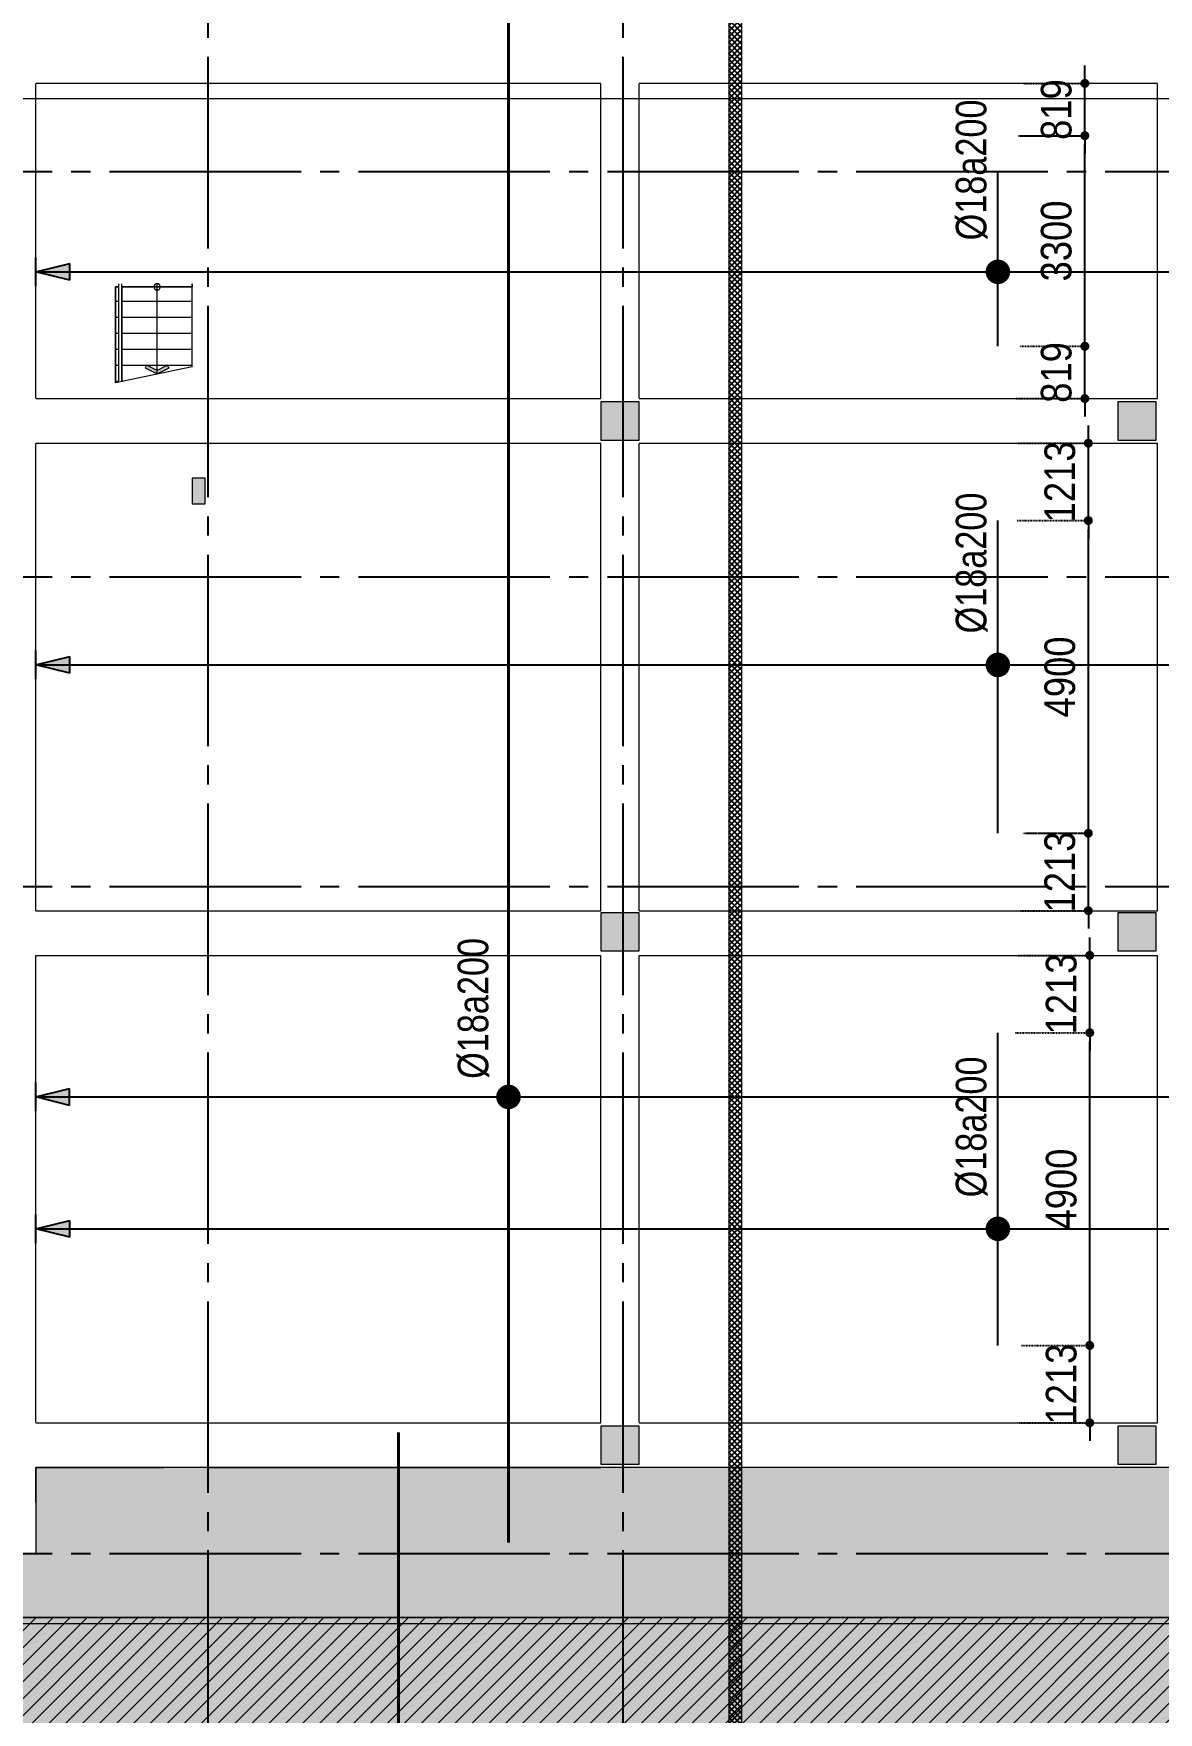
# Model space of a CAD drawing. Header units: millimetres. Extents: x -3819597 to -2591384, y 582389 to 820195.
# Drawn here: x -2714594 to -2696969, y 738094 to 764400 of the extents above; entities that cross this region are included whole.
import ezdxf
from ezdxf.enums import TextEntityAlignment as Align
from ezdxf.xclip import XClip

# ---------------------------------------------------------------- set-up
doc = ezdxf.new("R2010")
doc.units = ezdxf.units.MM
doc.header["$MEASUREMENT"] = 0
doc.header["$XCLIPFRAME"] = 0
for name, pattern in [('CENTER', [2, 1.25, -0.25, 0.25, -0.25]), ('CHG_XX_Damsan_Ham 2$0$CHG_XX_Damsan_Ham 2$0$HIDDEN', [0.375, 0.25, -0.125]), ('CHG_XX_Damsan_Ham 2$0$MB Ham 2$0$Hidden21', [3, 2, -1]), ('CHG_XX_Luoi truc$0$MB_Luoi truc$0$Center101', [13, 10, -1, 1, -1]), ('DOT2', [0.125, 0, -0.125]), ('HIDDEN', [0.375, 0.25, -0.125])]:
    doc.linetypes.add(name, pattern=pattern)
doc.layers.get('0').update_dxf_attribs({"lineweight": 9})
doc.layers.get('Defpoints').update_dxf_attribs({"color": 10, "lineweight": 0})
for name, color, linetype in [('02HN. TEXT B', 1, 'Continuous'), ('08HN. SSS X', 6, 'Continuous'), ('12HN. GRID', 1, 'CENTER'), ("CHG_XX_Damsan_Ham 2$0$CHG_XX_Damsan_Ham 2$0$'S_General_Hatch_8", 8, 'Continuous'), ('CHG_XX_Damsan_Ham 2$0$MB Ham 2$0$Staircase', 30, 'Continuous'), ('CHG_XX_Damsan_Ham 2$0$MB Ham 2$0$Staircase Hidden', 34, 'CHG_XX_Damsan_Ham 2$0$MB Ham 2$0$Hidden21'), ('CHG_XX_Luoi truc$0$Grid', 34, 'Continuous'), ('CHG_XX_Luoi truc$0$Grid Line', 8, 'CHG_XX_Luoi truc$0$MB_Luoi truc$0$Center101'), ('dim', 51, 'Continuous')]:
    doc.layers.add(name, color=color, linetype=linetype)
for name, color, linetype, lineweight, plot in [('CHG_XX_Cot_Ham 2$0$NS-Column-H2', 90, 'Continuous', 13, False), ('CHG_XX_Cot_Ham 2$0$NS-Column-H2 @ 1', 90, 'Continuous', 13, False), ('CHG_XX_Cot_Ham 2$0$NS-Column-H2 @ 150', 90, 'Continuous', 13, False)]:
    doc.layers.add(name, color=color, linetype=linetype, lineweight=lineweight, plot=plot)
for name, color, linetype, lineweight in [('CHG_XX_Cot_Ham 2$0$NS-Pier-H2', 150, 'Continuous', 13), ("CHG_XX_Damsan_Ham 2$0$CHG_XX_Damsan_Ham 2$0$'S_General_Hidden_1 Thin", 1, 'CHG_XX_Damsan_Ham 2$0$CHG_XX_Damsan_Ham 2$0$HIDDEN', 18), ('CHG_XX_Damsan_Ham 2$0$CHG_XX_Damsan_Ham 2$0$DBAO', 3, 'Continuous', 13), ('CHG_XX_Damsan_Ham 2$0$CHG_XX_Damsan_Ham 2$0$DTE-MEP-H-SLAB TEXT', 3, 'Continuous', 0), ('CHG_XX_Damsan_Ham 2$0$CHG_XX_Damsan_Ham 2$0$HATCH', 154, 'Continuous', 9), ('CHG_XX_Damsan_Ham 2$0$CHG_XX_Damsan_Ham 2$0$mach ngung thi cong', 6, 'Continuous', 13), ('CHG_XX_Damsan_Ham 2$0$CHG_XX_Damsan_Ham 2$0$Start hatch', 8, 'Continuous', 25), ('CHG_XX_Damsan_Ham 2$0$HATCH', 57, 'Continuous', 9), ('CHG_XX_Damsan_Ham 2$0$mach ngung thi cong', 6, 'Continuous', 13), ('CHG_XX_Damsan_Ham 2$0$tam cap ram', 8, 'Continuous', 5), ('thep chay suot', 5, 'HIDDEN', 40)]:
    doc.layers.add(name, color=color, linetype=linetype, lineweight=lineweight)
doc.styles.add('[HN042014]STYLE', font='arial.ttf', dxfattribs={"width": 0.8})
doc.styles.add('CHG_XX_Luoi truc$0$MB_Luoi truc$0$Grid A-F$0$VNI-HelveCB', font='VHELVCB_0.TTF')
doc.styles.add('MB_Luoi truc$0$Arial_C', font='arial.ttf', dxfattribs={"width": 0.85})
doc.dimstyles.new('200', dxfattribs={"dimscale": 200, "dimtxt": 2.4, "dimasz": 0.7, "dimexe": 0.0003, "dimexo": 0, "dimgap": 1, "dimtad": 1, "dimdec": 0, "dimzin": 12, "dimdsep": 46, "dimtxsty": 'MB_Luoi truc$0$Arial_C', "dimblk": 'MB_Luoi truc$0$_Dot', "dimcen": 0.5, "dimclrd": 256, "dimclre": 8, "dimclrt": 1, "dimadec": 0, "dimazin": 0, "dimtfac": 1, "dimtdec": 0, "dimtix": 1, "dimtmove": 2, "dimatfit": 3, "dimldrblk": 'MB_Luoi truc$0$HTT Arrow 30', "dimfxl": 1, "dimtolj": 1, "dimtzin": 0, "dimlwe": -1, "dimarcsym": 0})

# ---------------------------------------------------------------- blocks, each defined once
blk = doc.blocks.new('*U203')
at = {"layer": '12HN. GRID', "linetype": 'Continuous'}
h = blk.add_hatch(color=256, dxfattribs=at)
h.dxf.hatch_style = 1
h.paths.add_polyline_path([(-44, 4848.1), (44, 4848.1), (0, 5024.1)])
h = blk.add_hatch(color=256, dxfattribs=at)
h.dxf.hatch_style = 1
h.paths.add_polyline_path([(0, -3275.9), (44, -3099.9), (-44, -3099.9)])
at = {"layer": '08HN. SSS X', "linetype": 'ByBlock', "ltscale": 10}
for p, q in [((-388.8, 0), (521.5, 0)), ((-388.8, 0), (-388.8, 0)), ((521.5, 0), (521.5, 0))]:
    blk.add_line(p, q, dxfattribs=at)
at = {"layer": '12HN. GRID', "linetype": 'Continuous'}
for p, q in [((-75, 5024.1), (75, 5024.1)), ((-44, 4848.1), (0, 5024.1)), ((0, 5024.1), (0, -3275.9)), ((0, 5024.1), (44, 4848.1)), ((-44, 4848.1), (44, 4848.1)), ((-44, -3099.9), (44, -3099.9)), ((-44, -3099.9), (0, -3275.9)), ((0, -3275.9), (44, -3099.9)), ((-75, -3275.9), (75, -3275.9))]:
    blk.add_line(p, q, dxfattribs=at)
at = {"layer": '12HN. GRID', "linetype": 'Continuous', "const_width": 64, "flags": 128}
blk.add_lwpolyline([(-32, 0, 1), (32, 0, 1)], format="xyb", close=True, dxfattribs=at)
at = {"layer": '02HN. TEXT B', "linetype": 'ByBlock', "style": '[HN042014]STYLE', "width": 0.8, "flags": 8}
blk.add_attdef('1', text='', height=160, dxfattribs=at).set_placement((164.4, 140), align=Align.MIDDLE_LEFT)
blk.add_attdef('0', text='', height=160, dxfattribs=at).set_placement((1102.5, 160), align=Align.MIDDLE_CENTER)
at = {"layer": 'Defpoints', "color": 9, "linetype": 'ByBlock', "style": '[HN042014]STYLE', "width": 0.8, "flags": 9}
for tag, p in [('2', (1306.4, 2692.1)), ('3', (1306.4, 2287.3)), ('4', (1306.4, 1882.6)), ('5', (1306.4, 1492.1))]:
    blk.add_attdef(tag, text='', height=250, dxfattribs=at).set_placement(p, align=Align.MIDDLE_CENTER)
blk = doc.blocks.new('*U204')
at = {"layer": '12HN. GRID', "linetype": 'Continuous'}
h = blk.add_hatch(color=256, dxfattribs=at)
h.dxf.hatch_style = 1
h.paths.add_polyline_path([(-44, 4848.1), (44, 4848.1), (0, 5024.1)])
h = blk.add_hatch(color=256, dxfattribs=at)
h.dxf.hatch_style = 1
h.paths.add_polyline_path([(0, -3275.9), (44, -3099.9), (-44, -3099.9)])
at = {"layer": '08HN. SSS X', "linetype": 'ByBlock', "ltscale": 10}
for p, q in [((-609.2, 0), (1024.1, 0)), ((-609.2, 0), (-609.2, 0)), ((1024.1, 0), (1024.1, 0))]:
    blk.add_line(p, q, dxfattribs=at)
at = {"layer": '12HN. GRID', "linetype": 'Continuous'}
for p, q in [((-75, 5024.1), (75, 5024.1)), ((-44, 4848.1), (0, 5024.1)), ((0, 5024.1), (0, -3275.9)), ((0, 5024.1), (44, 4848.1)), ((-44, 4848.1), (44, 4848.1)), ((-44, -3099.9), (44, -3099.9)), ((-44, -3099.9), (0, -3275.9)), ((0, -3275.9), (44, -3099.9)), ((-75, -3275.9), (75, -3275.9))]:
    blk.add_line(p, q, dxfattribs=at)
at = {"layer": '12HN. GRID', "linetype": 'Continuous', "const_width": 64, "flags": 128}
blk.add_lwpolyline([(-32, 0, 1), (32, 0, 1)], format="xyb", close=True, dxfattribs=at)
at = {"layer": '02HN. TEXT B', "linetype": 'ByBlock', "style": '[HN042014]STYLE', "width": 0.8, "flags": 8}
blk.add_attdef('1', text='', height=160, dxfattribs=at).set_placement((164.4, 140), align=Align.MIDDLE_LEFT)
blk.add_attdef('0', text='', height=160, dxfattribs=at).set_placement((1102.5, 160), align=Align.MIDDLE_CENTER)
at = {"layer": 'Defpoints', "color": 9, "linetype": 'ByBlock', "style": '[HN042014]STYLE', "width": 0.8, "flags": 9}
for tag, p in [('2', (939.7, 2692.1)), ('3', (939.7, 2287.3)), ('4', (939.7, 1882.6)), ('5', (939.7, 1492.1))]:
    blk.add_attdef(tag, text='', height=250, dxfattribs=at).set_placement(p, align=Align.MIDDLE_CENTER)
blk = doc.blocks.new('*U718')
at = {"layer": 'thep chay suot', "linetype": 'HIDDEN', "ltscale": 10}
blk.add_line((-12340.4, 0), (3893.3, 0), dxfattribs=at)
at = {"layer": 'thep chay suot', "linetype": 'ByBlock', "ltscale": 0.001}
blk.add_line((3893.3, 0), (3893.3, 0), dxfattribs=at)
at = {"layer": '02HN. TEXT B', "linetype": 'ByBlock', "style": '[HN042014]STYLE', "width": 0.8, "flags": 8}
blk.add_attdef('1', text='', height=160, dxfattribs=at).set_placement((116, 185.3), align=Align.MIDDLE_LEFT)
blk.add_attdef('0', text='', height=160, dxfattribs=at).set_placement((-351.3, 10.6), align=Align.MIDDLE_CENTER)
at = {"layer": 'Defpoints', "color": 9, "linetype": 'ByBlock', "style": '[HN042014]STYLE', "width": 0.8, "flags": 9}
for tag, p in [('2', (-7831.9, 6469.7)), ('3', (-7831.9, 6064.9)), ('4', (-7831.9, 5660.1)), ('5', (-7831.9, 5269.7))]:
    blk.add_attdef(tag, text='', height=250, dxfattribs=at).set_placement(p, align=Align.MIDDLE_CENTER)
blk = doc.blocks.new('*U1036')
at = {"layer": 'CHG_XX_Cot_Ham 2$0$NS-Column-H2 @ 1'}
h = blk.add_hatch(color=256, dxfattribs=at)
h.dxf.hatch_style = 1
h.paths.add_polyline_path([(-300, -300), (-300, 300), (300, 300), (300, -300)])
at = {"layer": 'CHG_XX_Cot_Ham 2$0$NS-Column-H2 @ 150'}
h = blk.add_hatch(color=256, dxfattribs=at)
h.dxf.hatch_style = 1
h.paths.add_polyline_path([(-300, -300), (-300, 300), (300, 300), (300, -300)])
blk = doc.blocks.new('CHG_XX_Cot_Ham 2$0$HoBoi_C600x600')
at = {"layer": 'CHG_XX_Cot_Ham 2$0$NS-Column-H2'}
blk.add_lwpolyline([(300, -300), (300, 300), (-300, 300), (-300, -300)], close=True, dxfattribs=at)
blk.add_blockref('*U1036', (0, 0), dxfattribs=at)
blk = doc.blocks.new('*U1034')
at = {"layer": 'CHG_XX_Luoi truc$0$Grid Line'}
blk.add_line((0, 0), (0, 608), dxfattribs=at)
at = {"layer": 'CHG_XX_Luoi truc$0$Grid', "lineweight": -2, "style": 'CHG_XX_Luoi truc$0$MB_Luoi truc$0$Grid A-F$0$VNI-HelveCB'}
for tag, p in [('GRIDSUB', (0, 617)), ('GRID', (0, -9))]:
    blk.add_attdef(tag, text='', height=5, dxfattribs=at).set_placement(p, align=Align.MIDDLE)
blk = doc.blocks.new('*U1029')
at = {"layer": 'CHG_XX_Luoi truc$0$Grid Line'}
blk.add_line((0, 0), (0, 608), dxfattribs=at)
at = {"layer": 'CHG_XX_Luoi truc$0$Grid', "lineweight": -2, "style": 'CHG_XX_Luoi truc$0$MB_Luoi truc$0$Grid A-F$0$VNI-HelveCB'}
for tag, p in [('GRIDSUB', (0, 617)), ('GRID', (0, -9))]:
    blk.add_attdef(tag, text='', height=5, dxfattribs=at).set_placement(p, align=Align.MIDDLE)
blk = doc.blocks.new('*U1031')
at = {"layer": 'CHG_XX_Luoi truc$0$Grid Line'}
blk.add_line((0, 0), (0, 438), dxfattribs=at)
at = {"layer": 'CHG_XX_Luoi truc$0$Grid', "lineweight": -2, "style": 'CHG_XX_Luoi truc$0$MB_Luoi truc$0$Grid A-F$0$VNI-HelveCB'}
for tag, p in [('GRIDSUB', (0, 447)), ('GRID', (0, -9))]:
    blk.add_attdef(tag, text='', height=5, dxfattribs=at).set_placement(p, align=Align.MIDDLE)
blk = doc.blocks.new('CHG_XX_Luoi truc')
at = {"layer": 'CHG_XX_Luoi truc$0$Grid', "xscale": 300, "yscale": 300, "zscale": 300}
for name, p in [('*U1029', (54650, -12747)), ('*U1034', (61150, -12747))]:
    blk.add_blockref(name, p, dxfattribs=at)
at = {"layer": 'CHG_XX_Luoi truc$0$Grid', "xscale": 300.0000000000013, "yscale": 300.0000000000013, "zscale": 300.0000000000013, "rotation": 90}
for p in [(110703, 152250), (110703, 145900), (110703, 141050), (110703, 130600)]:
    blk.add_blockref('*U1031', p, dxfattribs=at)
blk = doc.blocks.new('CHG_XX_Cot_Ham 2')
at = {"layer": 'CHG_XX_Cot_Ham 2$0$NS-Column-H2'}
h = blk.add_hatch(color=256, dxfattribs=at)
h.dxf.hatch_style = 1
h.paths.add_polyline_path([(54400, 147050), (54600, 147050), (54600, 147450), (54400, 147450)])
at = {"layer": 'CHG_XX_Cot_Ham 2$0$NS-Pier-H2'}
h = blk.add_hatch(color=256, dxfattribs=at)
h.dxf.hatch_style = 1
h.paths.add_polyline_path([(99639.2, 163400), (-10900, 163400), (-10900, 85450), (-300, 85450), (-300, 84050), (32350, 84050), (32350, -9000), (103575.5, -9000), (106050, -6022), (106050, 158254.3)])
h.paths.add_polyline_path([(99533.7, 163100), (105750, 158110.4), (105750, 90450), (105650, 90450), (105750, 90450), (105750, 13850), (105750, 13722.3), (105750, -5913.6), (103434.7, -8700), (93599.8, -8700), (93299.8, -8700), (32650, -8700), (32650, 84350), (0, 84350), (0, 85750), (-10600, 85750), (-10600, 163100), (93600, 163100)], flags=16)
at = {"layer": 'CHG_XX_Cot_Ham 2$0$NS-Column-H2'}
blk.add_lwpolyline([(54400, 147050), (54600, 147050), (54600, 147450), (54400, 147450)], close=True, dxfattribs=at)
for p in [(61100, 148350), (69200, 148350), (61100, 140344.1), (69200, 140344.1), (61100, 132300), (69200, 132300)]:
    blk.add_blockref('CHG_XX_Cot_Ham 2$0$HoBoi_C600x600', p, dxfattribs=at)
at = {"layer": 'CHG_XX_Cot_Ham 2$0$NS-Pier-H2'}
blk.add_blockref('CHG_XX_Luoi truc', (0, 0), dxfattribs=at)
blk = doc.blocks.new('CHG_XX_Damsan_Ham 2$0$CHG_XX_Damsan_Ham 2$0$sdfsgdh')
at = {"layer": 'CHG_XX_Damsan_Ham 2$0$CHG_XX_Damsan_Ham 2$0$Start hatch', "ltscale": 0.5}
h = blk.add_hatch(dxfattribs=at)
h.set_pattern_fill('ANSI37', color=256, scale=500)
h.set_pattern_definition([(45, (170555.19, -8650), (-44.194174, 44.194174), []), (135, (170555.19, -8650), (-44.194174, -44.194174), [])])
h.paths.add_polyline_path([(73704, 200), (73504, 200), (73504, -38921), (73704, -38921)])
at = {"layer": 'CHG_XX_Damsan_Ham 2$0$CHG_XX_Damsan_Ham 2$0$DTE-MEP-H-SLAB TEXT', "color": 2, "ltscale": 0.5}
for p, q in [((73504, 200), (73504, -76505)), ((73704, 200), (73704, -76505))]:
    blk.add_line(p, q, dxfattribs=at)
blk = doc.blocks.new('CHG_XX_Damsan_Ham 2$0$MB Ham 2$0$Arrow 60')
at = {"linetype": 'ByBlock', "lineweight": -2}
h = blk.add_hatch(color=0, dxfattribs=at)
h.paths.add_polyline_path([(1.88, 0.94), (1.65, 1.38), (0, 0.56), (-1.65, 1.38), (-1.88, 0.94), (0, 0)], flags=17)
h.paths.add_polyline_path([(1.65, 1.38), (1.88, 0.94), (0, 0), (-1.88, 0.94), (-1.65, 1.38), (0, 0.56)])
blk.add_hatch(color=0, dxfattribs=at).paths.add_polyline_path([(1.65, 1.38), (1.88, 0.94), (0, 0), (-1.88, 0.94), (-1.65, 1.38), (0, 0.56)])
at = {"color": 0, "linetype": 'ByBlock', "lineweight": -2}
blk.add_lwpolyline([(1.65, 1.38), (1.88, 0.94), (0, 0), (-1.88, 0.94), (-1.65, 1.38), (0, 0.56)], close=True, dxfattribs=at)
blk = doc.blocks.new('CHG_XX_Damsan_Ham 2$0$MB Ham 2$0$Dot')
at = {"linetype": 'ByBlock', "lineweight": -2}
h = blk.add_hatch(color=0, dxfattribs=at)
edge = h.paths.add_edge_path()
edge.add_arc((0, 0), 0.5, 0, 360)
at = {"color": 0, "linetype": 'ByBlock', "lineweight": -2}
blk.add_line((0, -1), (0, 1), dxfattribs=at)
blk.add_circle((0, 0), 0.5, dxfattribs=at)
blk = doc.blocks.new('*U966')
at = {"layer": 'CHG_XX_Damsan_Ham 2$0$tam cap ram'}
h = blk.add_hatch(dxfattribs=at)
h.set_pattern_fill('_USER', color=256, scale=250, angle=90, pattern_type=0)
h.set_pattern_definition([(90, (2200, 2550), (-250, 2e-14), [])])
h.paths.add_polyline_path([(1200, 2550), (3200, 2550), (3200, 1450), (1200, 1450)])
h.paths.add_polyline_path([(1200, 1400), (3200, 1400), (3200, 1350), (1200, 1350)])
h.paths.add_polyline_path([(1200, 1200), (3200, 1200), (3200, 1150), (1200, 1150)])
h.paths.add_polyline_path([(1200, 1100), (3200, 1100), (3200, 0), (1200, 0)])
at = {"layer": 'CHG_XX_Damsan_Ham 2$0$MB Ham 2$0$Staircase'}
for p, q in [((1200, 0), (1200, 1100)), ((3200, 0), (3200, 1100)), ((0, 0), (4400, 0))]:
    blk.add_line(p, q, dxfattribs=at)
at = {"layer": 'CHG_XX_Damsan_Ham 2$0$MB Ham 2$0$Staircase Hidden'}
for p, q in [((4400, 2550), (4400, 0)), ((4400, 1200), (4400, 1350))]:
    blk.add_line(p, q, dxfattribs=at)
at = {"layer": 'CHG_XX_Damsan_Ham 2$0$tam cap ram'}
for p, q in [((0, 0), (0, 2550)), ((0, 2550), (4400, 2550)), ((1200, 1450), (1200, 2550)), ((1598, 1350), (1848, 2550)), ((1700, 1350), (1950, 2550)), ((3200, 1450), (3200, 2550)), ((600, 550), (600, 2000)), ((600, 2000), (3800, 2000)), ((3800, 550), (3800, 2000)), ((1100, 1100), (1100, 1450)), ((1100, 1450), (3300, 1450)), ((1150, 1150), (1150, 1400)), ((1150, 1400), (3250, 1400)), ((1200, 1150), (1200, 1400)), ((1200, 1400), (1200, 1350)), ((1200, 1350), (3200, 1350)), ((3200, 1150), (3200, 1400)), ((3250, 1150), (3250, 1400)), ((3300, 1100), (3300, 1450)), ((1100, 1100), (3300, 1100)), ((1150, 1150), (3250, 1150)), ((1200, 1200), (3200, 1200)), ((1200, 1200), (1200, 1150)), ((600, 550), (3800, 550))]:
    blk.add_line(p, q, dxfattribs=at)
for points in [[(1200, 2550), (3200, 2550), (3200, 1450), (1200, 1450)], [(1200, 1400), (3200, 1400), (3200, 1350), (1200, 1350)], [(1200, 1200), (3200, 1200), (3200, 1150), (1200, 1150)], [(1200, 1100), (3200, 1100), (3200, 0), (1200, 0)]]:
    blk.add_lwpolyline(points, close=True, dxfattribs=at)
for centre, start, end in [((1200, 1350), 90, 180), ((3200, 1350), 0, 90), ((1200, 1200), 180, 270), ((3200, 1200), 270, 0)]:
    blk.add_arc(centre, 1200, start, end, dxfattribs=at)
at = {"layer": 'CHG_XX_Damsan_Ham 2$0$tam cap ram', "yscale": 100, "zscale": 100}
for name, p, xscale, rotation in [('CHG_XX_Damsan_Ham 2$0$MB Ham 2$0$Arrow 60', (1835, 2000), 100, 270), ('CHG_XX_Damsan_Ham 2$0$MB Ham 2$0$Dot', (3200, 2000), 100, 270), ('CHG_XX_Damsan_Ham 2$0$MB Ham 2$0$Arrow 60', (3200, 550), -100, 90)]:
    blk.add_blockref(name, p, dxfattribs=dict(at, xscale=xscale, rotation=rotation))
blk = doc.blocks.new('CHG_XX_Damsan_Ham 2$0$ArchStaireH2')
ref = blk.add_blockref('*U966', (39598, 6200), dxfattribs=dict(xscale=-1, rotation=270))
XClip(ref).set_block_clipping_path([(3250, 1350), (3249.9999999999, 2550), (1945, 2550), (1695, 1350)])
blk = doc.blocks.new('CHG_XX_Damsan_Ham 2', base_point=(3089256, -609981))
at = {"layer": "CHG_XX_Damsan_Ham 2$0$CHG_XX_Damsan_Ham 2$0$'S_General_Hatch_8"}
h = blk.add_hatch(dxfattribs=at)
h.set_pattern_fill('CROSS', color=256, scale=2000)
edge = h.paths.add_edge_path()
edge.add_line((76750, 42625), (76750, 65250))
edge.add_line((76750, 65250), (76750, 65850))
edge.add_line((76750, 65850), (77900, 65850))
edge.add_line((77900, 65850), (77900, 89350))
edge.add_line((77900, 89350), (76850, 89350))
edge.add_line((76850, 89350), (76850, 90650))
edge.add_line((76850, 90650), (76852, 131950))
edge.add_line((76852, 131950), (51950, 131950))
edge.add_line((51950, 131950), (51950, 130600))
edge.add_line((51950, 130600), (22700, 130600))
edge.add_line((22700, 130600), (22700, 84050))
edge.add_line((22700, 84050), (32350, 84050))
edge.add_line((32350, 84050), (32350, 22700))
edge.add_line((32350, 22700), (76500, 22700))
edge.add_line((76500, 22700), (76500, 23518))
edge.add_line((76500, 23518), (76750, 23518))
edge.add_line((76750, 23518), (76750, 42625))
edge.add_line((76750, 42625), (76750, 43198))
at = {"layer": 'CHG_XX_Damsan_Ham 2$0$CHG_XX_Damsan_Ham 2$0$HATCH'}
h = blk.add_hatch(dxfattribs=at)
h.set_pattern_fill('ANSI31', color=256, scale=1500)
h.set_pattern_definition([(45, (-2702289.21, 609981.01), (-132.582521, 132.582521), [])])
h.paths.add_polyline_path([(32350, 25700), (73852, 25700), (73852, 127600), (25700, 127600), (25700, 84350), (23700, 84350), (23700, 129600), (75851, 129600), (75851, 23700), (32350, 23700)])
at = {"layer": "CHG_XX_Damsan_Ham 2$0$CHG_XX_Damsan_Ham 2$0$'S_General_Hidden_1 Thin", "ltscale": 10}
for p, q in [((51950, 152250), (51950, 153638)), ((60800, 153638), (51950, 153638)), ((60800, 148700), (60800, 153638)), ((61400, 148700), (61400, 153638)), ((69525, 153638), (61400, 153638)), ((69525, 148700), (69525, 153638)), ((51950, 148700), (51950, 152250)), ((51950, 148700), (60800, 148700)), ((61400, 148700), (69525, 148700)), ((51950, 148000), (60800, 148000)), ((51950, 140675), (51950, 148000)), ((60800, 140675), (60800, 148000)), ((61400, 148000), (69525, 148000)), ((61400, 140675), (61400, 148000)), ((69525, 140675), (69525, 148000)), ((51950, 140675), (60800, 140675)), ((61400, 140675), (69525, 140675)), ((51950, 132650), (51950, 139975)), ((51950, 139975), (60800, 139975)), ((60800, 132650), (60800, 139975)), ((61400, 132650), (61400, 139975)), ((61400, 139975), (69525, 139975)), ((69525, 132650), (69525, 139975)), ((51950, 132650), (60800, 132650)), ((61400, 132650), (69525, 132650)), ((51950, 131950), (53950, 131950)), ((51950, 131400), (51950, 131950)), ((76750, 131950), (51950, 131950)), ((51950, 131950), (51950, 130600)), ((54650, 131950), (60800, 131950)), ((51950, 130600), (22700, 130600))]:
    blk.add_line(p, q, dxfattribs=at)
at = {"layer": 'CHG_XX_Damsan_Ham 2$0$CHG_XX_Damsan_Ham 2$0$HATCH'}
blk.add_lwpolyline([(32350, 25700), (73852, 25700), (73852, 127600), (25700, 127600), (25700, 84350), (23700, 84350), (23700, 129600), (75851, 129600), (75851, 23700), (32350, 23700), (32350, 25700)], dxfattribs=at)
at = {"layer": 'CHG_XX_Damsan_Ham 2$0$CHG_XX_Damsan_Ham 2$0$mach ngung thi cong'}
blk.add_lwpolyline([(23700, 90148), (-100, 90150), (-100, 153400), (99650, 153400), (99650, 71950), (75851, 71950), (75851, 88800), (75851, 88800), (75851, 129600), (23700, 129600)], close=True, dxfattribs=at)
at = {"layer": 'CHG_XX_Damsan_Ham 2$0$mach ngung thi cong'}
blk.add_lwpolyline([(23900, 90148), (-100, 90150), (-100, 153400), (99650, 153400), (99650, 71950), (75549, 71950), (75549, 88800), (75549, 88800), (75549, 129500), (23900, 129500)], close=True, dxfattribs=at)
at = {"layer": 'CHG_XX_Damsan_Ham 2$0$CHG_XX_Damsan_Ham 2$0$DBAO'}
blk.add_blockref('CHG_XX_Cot_Ham 2', (0, 0), dxfattribs=at)
at = {"layer": 'CHG_XX_Damsan_Ham 2$0$CHG_XX_Damsan_Ham 2$0$DTE-MEP-H-SLAB TEXT'}
blk.add_blockref('CHG_XX_Damsan_Ham 2$0$CHG_XX_Damsan_Ham 2$0$sdfsgdh', (-10700, 160900), dxfattribs=at)
at = {"layer": 'CHG_XX_Damsan_Ham 2$0$HATCH'}
for name, p in [('CHG_XX_Cot_Ham 2', (0, 0)), ('CHG_XX_Damsan_Ham 2$0$ArchStaireH2', (12250, 141050))]:
    blk.add_blockref(name, p, dxfattribs=at)
blk = doc.blocks.new('MB_Luoi truc$0$_Dot')
at = {"color": 0, "linetype": 'ByBlock', "lineweight": -2}
blk.add_line((-0.5, 0), (-1, 0), dxfattribs=at)
at = {"color": 0, "linetype": 'ByBlock', "const_width": 0.5}
blk.add_lwpolyline([(-0.25, 0, 1), (0.25, 0, 1)], format="xyb", close=True, dxfattribs=at)
blk = doc.blocks.new('*D887')
at = {"layer": 'Defpoints', "color": 0, "transparency": 16777216}
for p in [(-2699112, 743844), (-2698045, 743844), (-2699146, 742631)]:
    blk.add_point(p, dxfattribs=at)
at = {"layer": 'dim', "lineweight": -2, "transparency": 16777216}
for p, q in [((-2698045, 743984), (-2698045, 744124)), ((-2698045, 742631), (-2698045, 743844)), ((-2698045, 742491), (-2698045, 742351))]:
    blk.add_line(p, q, dxfattribs=at)
at = {"layer": 'dim', "color": 8, "linetype": 'DOT2', "transparency": 16777216}
for p, q in [((-2699112, 743844), (-2698045, 743844)), ((-2699146, 742631), (-2698045, 742631))]:
    blk.add_line(p, q, dxfattribs=at)
at = {"layer": 'dim', "lineweight": -2, "transparency": 16777216, "xscale": 140, "yscale": 140, "zscale": 140}
for p, rotation in [((-2698045, 743844), 270), ((-2698045, 742631), 90)]:
    blk.add_blockref('MB_Luoi truc$0$_Dot', p, dxfattribs=dict(at, rotation=rotation))
at = {"layer": 'dim', "color": 1, "transparency": 16777216, "insert": (-2698490, 743237), "char_height": 480, "attachment_point": 5, "rotation": 90, "style": 'MB_Luoi truc$0$Arial_C'}
blk.add_mtext('\\A1;1213', dxfattribs=at)
blk = doc.blocks.new('MB_Luoi truc$0$HTT Arrow 30')
blk.add_hatch(color=256).paths.add_polyline_path([(-2.5, 0.375), (-2.5, -0.375), (0, 0)])
at = {"color": 0, "linetype": 'ByBlock', "lineweight": -2}
for p, q in [((0, 0), (-2.5, 0.375)), ((-2.5, -0.375), (-2.5, 0.375)), ((0, 0), (-2.5, -0.375))]:
    blk.add_line(p, q, dxfattribs=at)
blk = doc.blocks.new('*D888')
at = {"layer": 'Defpoints', "color": 0, "transparency": 16777216}
for p in [(-2699215, 748744), (-2698045, 748744), (-2699112, 743844)]:
    blk.add_point(p, dxfattribs=at)
at = {"layer": 'dim', "color": 8, "linetype": 'DOT2', "transparency": 16777216}
for p, q in [((-2699215, 748744), (-2698045, 748744)), ((-2699112, 743844), (-2698045, 743844))]:
    blk.add_line(p, q, dxfattribs=at)
at = {"layer": 'dim', "lineweight": -2, "transparency": 16777216}
blk.add_line((-2698045, 743984), (-2698045, 748604), dxfattribs=at)
at = {"layer": 'dim', "lineweight": -2, "transparency": 16777216, "xscale": 140, "yscale": 140, "zscale": 140}
for p, rotation in [((-2698045, 748744), 90), ((-2698045, 743844), 270)]:
    blk.add_blockref('MB_Luoi truc$0$_Dot', p, dxfattribs=dict(at, rotation=rotation))
at = {"layer": 'dim', "color": 1, "transparency": 16777216, "insert": (-2698490, 746294), "char_height": 480, "attachment_point": 5, "rotation": 90, "style": 'MB_Luoi truc$0$Arial_C'}
blk.add_mtext('\\A1;4900', dxfattribs=at)
blk = doc.blocks.new('*D889')
at = {"layer": 'Defpoints', "color": 0, "transparency": 16777216}
for p in [(-2699164, 749956), (-2698045, 749956), (-2699215, 748744)]:
    blk.add_point(p, dxfattribs=at)
at = {"layer": 'dim', "lineweight": -2, "transparency": 16777216}
for p, q in [((-2698045, 750096), (-2698045, 750236)), ((-2698045, 748744), (-2698045, 749956)), ((-2698045, 748604), (-2698045, 748464))]:
    blk.add_line(p, q, dxfattribs=at)
at = {"layer": 'dim', "color": 8, "linetype": 'DOT2', "transparency": 16777216}
for p, q in [((-2699164, 749956), (-2698045, 749956)), ((-2699215, 748744), (-2698045, 748744))]:
    blk.add_line(p, q, dxfattribs=at)
at = {"layer": 'dim', "lineweight": -2, "transparency": 16777216, "xscale": 140, "yscale": 140, "zscale": 140}
for p, rotation in [((-2698045, 749956), 270), ((-2698045, 748744), 90)]:
    blk.add_blockref('MB_Luoi truc$0$_Dot', p, dxfattribs=dict(at, rotation=rotation))
at = {"layer": 'dim', "color": 1, "transparency": 16777216, "insert": (-2698490, 749350), "char_height": 480, "attachment_point": 5, "rotation": 90, "style": 'MB_Luoi truc$0$Arial_C'}
blk.add_mtext('\\A1;1213', dxfattribs=at)
blk = doc.blocks.new('*D890')
at = {"layer": 'Defpoints', "color": 0, "transparency": 16777216}
for p in [(-2699095, 751869), (-2698067, 751869), (-2699129, 750656)]:
    blk.add_point(p, dxfattribs=at)
at = {"layer": 'dim', "lineweight": -2, "transparency": 16777216}
for p, q in [((-2698067, 752009), (-2698067, 752149)), ((-2698067, 750656), (-2698067, 751869)), ((-2698067, 750516), (-2698067, 750376))]:
    blk.add_line(p, q, dxfattribs=at)
at = {"layer": 'dim', "color": 8, "linetype": 'DOT2', "transparency": 16777216}
for p, q in [((-2699095, 751869), (-2698067, 751869)), ((-2699129, 750656), (-2698067, 750656))]:
    blk.add_line(p, q, dxfattribs=at)
at = {"layer": 'dim', "lineweight": -2, "transparency": 16777216, "xscale": 140, "yscale": 140, "zscale": 140}
for p, rotation in [((-2698067, 751869), 270), ((-2698067, 750656), 90)]:
    blk.add_blockref('MB_Luoi truc$0$_Dot', p, dxfattribs=dict(at, rotation=rotation))
at = {"layer": 'dim', "color": 1, "transparency": 16777216, "insert": (-2698512, 751262), "char_height": 480, "attachment_point": 5, "rotation": 90, "style": 'MB_Luoi truc$0$Arial_C'}
blk.add_mtext('\\A1;1213', dxfattribs=at)
blk = doc.blocks.new('*D891')
at = {"layer": 'Defpoints', "color": 0, "transparency": 16777216}
for p in [(-2699181, 756769), (-2698067, 756769), (-2699044, 751869)]:
    blk.add_point(p, dxfattribs=at)
at = {"layer": 'dim', "color": 8, "linetype": 'DOT2', "transparency": 16777216}
for p, q in [((-2699181, 756769), (-2698067, 756769)), ((-2699044, 751869), (-2698067, 751869))]:
    blk.add_line(p, q, dxfattribs=at)
at = {"layer": 'dim', "lineweight": -2, "transparency": 16777216}
blk.add_line((-2698067, 752009), (-2698067, 756629), dxfattribs=at)
at = {"layer": 'dim', "lineweight": -2, "transparency": 16777216, "xscale": 140, "yscale": 140, "zscale": 140}
for p, rotation in [((-2698067, 756769), 90), ((-2698067, 751869), 270)]:
    blk.add_blockref('MB_Luoi truc$0$_Dot', p, dxfattribs=dict(at, rotation=rotation))
at = {"layer": 'dim', "color": 1, "transparency": 16777216, "insert": (-2698512, 754319), "char_height": 480, "attachment_point": 5, "rotation": 90, "style": 'MB_Luoi truc$0$Arial_C'}
blk.add_mtext('\\A1;4900', dxfattribs=at)
blk = doc.blocks.new('*D892')
at = {"layer": 'Defpoints', "color": 0, "transparency": 16777216}
for p in [(-2699164, 757981), (-2698067, 757981), (-2699181, 756769)]:
    blk.add_point(p, dxfattribs=at)
at = {"layer": 'dim', "lineweight": -2, "transparency": 16777216}
for p, q in [((-2698067, 758121), (-2698067, 758261)), ((-2698067, 756769), (-2698067, 757981)), ((-2698067, 756629), (-2698067, 756489))]:
    blk.add_line(p, q, dxfattribs=at)
at = {"layer": 'dim', "color": 8, "linetype": 'DOT2', "transparency": 16777216}
for p, q in [((-2699164, 757981), (-2698067, 757981)), ((-2699181, 756769), (-2698067, 756769))]:
    blk.add_line(p, q, dxfattribs=at)
at = {"layer": 'dim', "lineweight": -2, "transparency": 16777216, "xscale": 140, "yscale": 140, "zscale": 140}
for p, rotation in [((-2698067, 757981), 270), ((-2698067, 756769), 90)]:
    blk.add_blockref('MB_Luoi truc$0$_Dot', p, dxfattribs=dict(at, rotation=rotation))
at = {"layer": 'dim', "color": 1, "transparency": 16777216, "insert": (-2698512, 757375), "char_height": 480, "attachment_point": 5, "rotation": 90, "style": 'MB_Luoi truc$0$Arial_C'}
blk.add_mtext('\\A1;1213', dxfattribs=at)
blk = doc.blocks.new('*D893')
at = {"layer": 'Defpoints', "color": 0, "transparency": 16777216}
for p in [(-2699147, 759500), (-2698122, 759500), (-2699198, 758681)]:
    blk.add_point(p, dxfattribs=at)
at = {"layer": 'dim', "lineweight": -2, "transparency": 16777216}
for p, q in [((-2698122, 759640), (-2698122, 759780)), ((-2698122, 758681), (-2698122, 759500)), ((-2698122, 758541), (-2698122, 758401))]:
    blk.add_line(p, q, dxfattribs=at)
at = {"layer": 'dim', "color": 8, "linetype": 'DOT2', "transparency": 16777216}
for p, q in [((-2699147, 759500), (-2698122, 759500)), ((-2699198, 758681), (-2698122, 758681))]:
    blk.add_line(p, q, dxfattribs=at)
at = {"layer": 'dim', "lineweight": -2, "transparency": 16777216, "xscale": 140, "yscale": 140, "zscale": 140}
for p, rotation in [((-2698122, 759500), 270), ((-2698122, 758681), 90)]:
    blk.add_blockref('MB_Luoi truc$0$_Dot', p, dxfattribs=dict(at, rotation=rotation))
at = {"layer": 'dim', "color": 1, "transparency": 16777216, "insert": (-2698568, 759090), "char_height": 480, "attachment_point": 5, "rotation": 90, "style": 'MB_Luoi truc$0$Arial_C'}
blk.add_mtext('\\A1;819', dxfattribs=at)
blk = doc.blocks.new('*D894')
at = {"layer": 'Defpoints', "color": 0, "transparency": 16777216}
for p in [(-2699147, 762800), (-2698122, 762800), (-2699147, 759500)]:
    blk.add_point(p, dxfattribs=at)
at = {"layer": 'dim', "color": 8, "linetype": 'DOT2', "transparency": 16777216}
for p, q in [((-2699147, 762800), (-2698122, 762800)), ((-2699147, 759500), (-2698122, 759500))]:
    blk.add_line(p, q, dxfattribs=at)
at = {"layer": 'dim', "lineweight": -2, "transparency": 16777216}
blk.add_line((-2698122, 759640), (-2698122, 762660), dxfattribs=at)
at = {"layer": 'dim', "lineweight": -2, "transparency": 16777216, "xscale": 140, "yscale": 140, "zscale": 140}
for p, rotation in [((-2698122, 762800), 90), ((-2698122, 759500), 270)]:
    blk.add_blockref('MB_Luoi truc$0$_Dot', p, dxfattribs=dict(at, rotation=rotation))
at = {"layer": 'dim', "color": 1, "transparency": 16777216, "insert": (-2698568, 761150), "char_height": 480, "attachment_point": 5, "rotation": 90, "style": 'MB_Luoi truc$0$Arial_C'}
blk.add_mtext('\\A1;3300', dxfattribs=at)
blk = doc.blocks.new('*D895')
at = {"layer": 'Defpoints', "color": 0, "transparency": 16777216}
for p in [(-2699095, 763619), (-2698122, 763619), (-2699164, 762800)]:
    blk.add_point(p, dxfattribs=at)
at = {"layer": 'dim', "lineweight": -2, "transparency": 16777216}
for p, q in [((-2698122, 763759), (-2698122, 763899)), ((-2698122, 762800), (-2698122, 763619)), ((-2698122, 762660), (-2698122, 762520))]:
    blk.add_line(p, q, dxfattribs=at)
at = {"layer": 'dim', "color": 8, "linetype": 'DOT2', "transparency": 16777216}
for p, q in [((-2699095, 763619), (-2698122, 763619)), ((-2699164, 762800), (-2698122, 762800))]:
    blk.add_line(p, q, dxfattribs=at)
at = {"layer": 'dim', "lineweight": -2, "transparency": 16777216, "xscale": 140, "yscale": 140, "zscale": 140}
for p, rotation in [((-2698122, 763619), 270), ((-2698122, 762800), 90)]:
    blk.add_blockref('MB_Luoi truc$0$_Dot', p, dxfattribs=dict(at, rotation=rotation))
at = {"layer": 'dim', "color": 1, "transparency": 16777216, "insert": (-2698568, 763209), "char_height": 480, "attachment_point": 5, "rotation": 90, "style": 'MB_Luoi truc$0$Arial_C'}
blk.add_mtext('\\A1;819', dxfattribs=at)
blk = doc.blocks.new('*U896')
at = {"layer": '12HN. GRID', "linetype": 'Continuous'}
h = blk.add_hatch(color=256, dxfattribs=at)
h.dxf.hatch_style = 1
h.paths.add_polyline_path([(-44, 4848.1), (44, 4848.1), (0, 5024.1)])
h = blk.add_hatch(color=256, dxfattribs=at)
h.dxf.hatch_style = 1
h.paths.add_polyline_path([(0, -3275.9), (44, -3099.9), (-44, -3099.9)])
at = {"layer": '08HN. SSS X', "linetype": 'ByBlock', "ltscale": 10}
for p, q in [((-879.6, 0), (753.7, 0)), ((-879.6, 0), (-879.6, 0)), ((753.7, 0), (753.7, 0))]:
    blk.add_line(p, q, dxfattribs=at)
at = {"layer": '12HN. GRID', "linetype": 'Continuous'}
for p, q in [((-75, 5024.1), (75, 5024.1)), ((-44, 4848.1), (0, 5024.1)), ((0, 5024.1), (0, -3275.9)), ((0, 5024.1), (44, 4848.1)), ((-44, 4848.1), (44, 4848.1)), ((-44, -3099.9), (44, -3099.9)), ((-44, -3099.9), (0, -3275.9)), ((0, -3275.9), (44, -3099.9)), ((-75, -3275.9), (75, -3275.9))]:
    blk.add_line(p, q, dxfattribs=at)
at = {"layer": '12HN. GRID', "linetype": 'Continuous', "const_width": 64, "flags": 128}
blk.add_lwpolyline([(-32, 0, 1), (32, 0, 1)], format="xyb", close=True, dxfattribs=at)
at = {"layer": '02HN. TEXT B', "linetype": 'ByBlock', "style": '[HN042014]STYLE', "width": 0.8, "flags": 8}
blk.add_attdef('1', text='', height=160, dxfattribs=at).set_placement((164.4, 140), align=Align.MIDDLE_LEFT)
blk.add_attdef('0', text='', height=160, dxfattribs=at).set_placement((1102.5, 160), align=Align.MIDDLE_CENTER)
at = {"layer": 'Defpoints', "color": 9, "linetype": 'ByBlock', "style": '[HN042014]STYLE', "width": 0.8, "flags": 9}
for tag, p in [('2', (1306.4, 2692.1)), ('3', (1306.4, 2287.3)), ('4', (1306.4, 1882.6)), ('5', (1306.4, 1492.1))]:
    blk.add_attdef(tag, text='', height=250, dxfattribs=at).set_placement(p, align=Align.MIDDLE_CENTER)
blk = doc.blocks.new('*U897')
at = {"layer": '12HN. GRID', "linetype": 'Continuous'}
h = blk.add_hatch(color=256, dxfattribs=at)
h.dxf.hatch_style = 1
h.paths.add_polyline_path([(-44, 2291.9), (44, 2291.9), (0, 2467.9)])
for p, q in [((-75, 2467.9), (75, 2467.9)), ((-44, 2291.9), (0, 2467.9)), ((0, 2467.9), (0, -5765.4)), ((0, 2467.9), (44, 2291.9)), ((-44, 2291.9), (44, 2291.9))]:
    blk.add_line(p, q, dxfattribs=at)
at = {"layer": '12HN. GRID', "linetype": 'Continuous', "const_width": 64, "flags": 128}
blk.add_lwpolyline([(-32, 0, 1), (32, 0, 1)], format="xyb", close=True, dxfattribs=at)
at = {"layer": 'thep chay suot', "linetype": 'HIDDEN', "ltscale": 10}
blk.add_line((-2328.1, 0), (8521.7, 0), dxfattribs=at)
at = {"layer": 'thep chay suot', "linetype": 'ByBlock', "ltscale": 0.001}
blk.add_line((-2328.1, 0), (-2328.1, 0), dxfattribs=at)
at = {"layer": '02HN. TEXT B', "linetype": 'ByBlock', "style": '[HN042014]STYLE', "width": 0.8, "flags": 8}
blk.add_attdef('1', text='', height=160, dxfattribs=at).set_placement((94.5, 185.3), align=Align.MIDDLE_LEFT)
blk.add_attdef('0', text='', height=160, dxfattribs=at).set_placement((-351.3, 10.6), align=Align.MIDDLE_CENTER)
at = {"layer": 'Defpoints', "color": 9, "linetype": 'ByBlock', "style": '[HN042014]STYLE', "width": 0.8, "flags": 9}
for tag, p in [('2', (-13477.3, 2775.1)), ('3', (-13477.3, 2370.3)), ('4', (-13477.3, 1965.6)), ('5', (-13477.3, 1575.1))]:
    blk.add_attdef(tag, text='', height=250, dxfattribs=at).set_placement(p, align=Align.MIDDLE_CENTER)

msp = doc.modelspace()

# ---------------------------------------------------------------- block references
at = {"layer": '08HN. SSS X', "linetype": 'Continuous'}
ref = msp.add_blockref('*U203', (-2699484.3, 760666.5), dxfattribs=dict(at, xscale=3, yscale=3, zscale=3, rotation=90))
ref.add_attrib('1', '%%c18a200', dxfattribs={"layer": '02HN. TEXT B', "linetype": 'ByBlock', "height": 480, "rotation": 90, "style": '[HN042014]STYLE', "width": 0.8}).set_placement((-2699904.3, 761159.6), align=Align.MIDDLE_LEFT)
ref = msp.add_blockref('*U896', (-2699484.3, 754507.4), dxfattribs=dict(at, xscale=3, yscale=3, zscale=3, rotation=90))
ref.add_attrib('1', '%%c18a200', dxfattribs={"layer": '02HN. TEXT B', "linetype": 'ByBlock', "height": 480, "rotation": 90, "style": '[HN042014]STYLE', "width": 0.8}).set_placement((-2699904.3, 755000.6), align=Align.MIDDLE_LEFT)
ref = msp.add_blockref('*U204', (-2699484.3, 745671.2), dxfattribs=dict(at, xscale=3, yscale=3, zscale=3, rotation=90))
ref.add_attrib('1', '%%c18a200', dxfattribs={"layer": '02HN. TEXT B', "linetype": 'ByBlock', "height": 480, "rotation": 90, "style": '[HN042014]STYLE', "width": 0.8}).set_placement((-2699904.3, 746164.3), align=Align.MIDDLE_LEFT)
at = {"layer": 'dim'}
msp.add_blockref('CHG_XX_Damsan_Ham 2', (322749.3, 0), dxfattribs=at)
at = {"layer": 'thep chay suot'}
ref = msp.add_blockref('*U897', (-2707153, 747738), dxfattribs=dict(at, xscale=3, yscale=3, zscale=3, rotation=90))
ref.add_attrib('1', '%%c18a200', dxfattribs={"layer": '02HN. TEXT B', "linetype": 'ByBlock', "height": 480, "rotation": 90, "style": '[HN042014]STYLE', "width": 0.8}).set_placement((-2707708.8, 748021.5), align=Align.MIDDLE_LEFT)
at = {"layer": 'thep chay suot', "xscale": 3, "yscale": 3, "zscale": 3, "rotation": 90}
msp.add_blockref('*U718', (-2708875.5, 730801.6), dxfattribs=at)

# ---------------------------------------------------------------- dimensions: what is measured, and where the dimension line sits
at = {"layer": 'dim'}
for base, p1, p2, picture, middle in [((-2698122.4, 763618.9), (-2699164, 762800), (-2699095.2, 763618.9), '*D895', (-2698567.5, 763209.4)), ((-2698122.4, 762800), (-2699146.8, 759500), (-2699146.8, 762800), '*D894', (-2698567.7, 761150)), ((-2698122.4, 759500), (-2699198.4, 758681), (-2699146.8, 759500), '*D893', (-2698567.5, 759090.5)), ((-2698066.7612, 757981.0186), (-2699181.2029, 756768.5168), (-2699164.0061, 757981.0186), '*D892', (-2698511.9999, 757374.7677)), ((-2698066.8, 756768.5), (-2699043.6, 751868.5), (-2699181.2, 756768.5), '*D891', (-2698511.8, 754318.5)), ((-2698066.7612, 751868.5168), (-2699129.3417, 750656.015), (-2699094.9235, 751868.5168), '*D890', (-2698511.9999, 751262.2659)), ((-2698045.1691, 749956.015), (-2699215.3503, 748743.5132), (-2699163.7476, 749956.015), '*D889', (-2698490.4079, 749349.7641)), ((-2698045.2, 748743.5), (-2699111.7, 743843.5), (-2699215.4, 748743.5), '*D888', (-2698490.2, 746293.5)), ((-2698045.1691, 743843.5132), (-2699146.1446, 742631.0114), (-2699111.7387, 743843.5132), '*D887', (-2698490.4079, 743237.2623))]:
    dim = msp.add_linear_dim(base=base, p1=p1, p2=p2, angle=90, dimstyle='200', dxfattribs=at)
    dim.commit()
    dim.dimension.update_dxf_attribs({"geometry": picture, "text_midpoint": middle})

doc.saveas('drawing.dxf')
